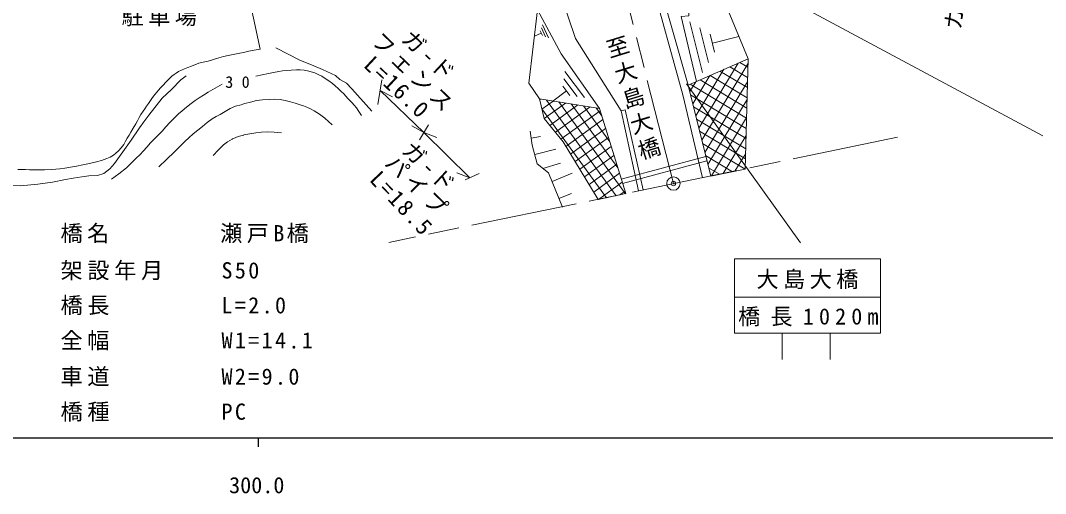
# Model space of a CAD drawing. Units: millimetres, scale not verified. Extents: x 40000 to 680000, y 20000 to 380000.
# Drawn here: x 341192 to 456789, y 198715 to 252110 of the extents above; entities that cross this region are included whole.
import ezdxf
from ezdxf.enums import TextEntityAlignment as Align

# ---------------------------------------------------------------- set-up
doc = ezdxf.new("R2010")
doc.units = ezdxf.units.MM
doc.header["$LTSCALE"] = 1000
doc.header["$PDMODE"] = 32
doc.header["$PDSIZE"] = 500
doc.linetypes.add('CHAIN', pattern=[18.5, 12, -1.5, 3.5, -1.5])
for name, color, linetype, lineweight in [('M-BGD', 7, 'Continuous', 13), ('M-BMK', 2, 'CHAIN', 13), ('M-BMK-SRVR', 3, 'Continuous', 13), ('M-OTRS', 6, 'Continuous', 13), ('M-STR-HTXT', 7, 'Continuous', 13), ('M-STR-STRC', 7, 'Continuous', 13), ('M-TTL-BAND', 7, 'Continuous', 25)]:
    doc.layers.add(name, color=color, linetype=linetype, lineweight=lineweight)
doc.styles.add('@ＭＳ 明朝', font='')
doc.styles.add('ＭＳ ゴシック', font='')
doc.styles.get('@ＭＳ 明朝').set_extended_font_data('@MS Mincho')
doc.styles.get('ＭＳ ゴシック').set_extended_font_data('MS Gothic')

msp = doc.modelspace()

# ---------------------------------------------------------------- linework, layer by layer
at = {"layer": 'M-BGD'}
for p, q in [((399808, 250933), (400048, 250409)), ((400387, 250283), (399934, 251272)), ((400060, 251611), (400727, 250157)), ((418096, 246229), (416672, 251955)), ((417816, 251266), (418784, 247373)), ((399928, 250671), (399171, 250324)), ((419473, 248517), (418960, 250578)), ((419216, 249547), (422194, 250288)), ((423226, 246830), (422307, 247384)), ((402586, 246365), (404814, 243411)), ((420525, 246597), (417351, 241333)), ((422117, 247300), (417691, 239961)), ((423235, 247219), (418031, 238588)), ((423167, 244530), (420071, 246397)), ((423196, 245680), (421189, 246890)), ((403985, 243528), (402470, 245536)), ((417342, 245192), (416671, 244079)), ((418934, 245894), (417011, 242706)), ((423108, 242230), (417835, 245409)), ((423184, 245196), (418371, 237215)), ((423137, 243380), (418953, 245903)), ((402754, 244176), (401218, 243017)), ((402354, 244707), (403155, 243644)), ((416489, 244815), (419031, 234547)), ((423079, 241080), (416717, 244916)), ((406473, 242191), (399712, 243256)), ((399738, 243148), (399855, 243233)), ((399997, 242100), (401252, 243013)), ((400256, 241051), (402649, 242793)), ((408369, 232333), (400509, 243130)), ((409440, 232561), (401906, 242910)), ((423049, 239930), (416759, 243723)), ((423132, 243174), (418711, 235842)), ((407297, 232106), (399984, 242153)), ((400884, 240271), (404046, 242573)), ((401515, 239494), (405443, 242353)), ((402147, 238717), (406555, 241926)), ((408560, 235469), (403303, 242690)), ((407640, 238431), (404700, 242470)), ((406721, 241394), (406097, 242250)), ((409461, 232565), (406473, 242191)), ((410882, 232866), (408919, 241917)), ((423020, 238780), (417099, 242350)), ((402710, 237890), (406869, 240917)), ((422991, 237630), (417439, 240977)), ((423080, 241152), (419107, 234562)), ((403232, 237033), (407182, 239908)), ((422961, 236480), (417779, 239604)), ((398788, 238831), (399836, 238998)), ((403752, 236175), (407495, 238899)), ((422930, 235330), (418119, 238232)), ((423029, 239130), (420435, 234829)), ((399184, 236979), (401584, 237589)), ((404274, 235318), (407808, 237890)), ((422977, 237108), (421764, 235096)), ((400101, 235414), (402092, 236011)), ((404795, 234460), (408121, 236882)), ((405316, 233602), (408434, 235873)), ((408952, 234206), (418483, 236762)), ((409081, 233723), (418613, 236279)), ((421478, 235039), (418459, 236859)), ((401140, 233945), (403397, 234860)), ((405837, 232745), (408747, 234864)), ((420025, 234747), (418799, 235486)), ((406396, 231915), (409061, 233855)), ((401922, 232014), (403339, 232589)), ((408794, 232423), (409374, 232846))]:
    msp.add_line(p, q, dxfattribs=at)
for points in [[(429954, 285455), (424018, 283056), (416767, 279511), (413729, 277232), (411453, 273482), (410760, 268243), (410773, 264825), (411780, 260329), (412882, 257509), (416489, 244815)], [(406473, 242191), (402176, 248348), (399509, 253307), (398199, 256181), (396400, 258698), (391231, 263149), (387274, 264138), (383318, 263958), (372264, 261413)], [(408919, 241917), (403800, 250090), (401323, 257338), (398187, 261931), (395984, 264493)], [(417430, 245231), (415687, 252560), (416550, 252632), (416442, 255185), (412270, 262846), (414500, 262162), (420542, 254322), (423250, 247800)], [(368221, 248865), (366095, 258895), (364519, 259499), (353463, 257360), (353371, 258225)], [(412882, 257509), (412179, 257233), (415882, 243717), (418103, 234361)], [(399509, 253307), (398502, 245021), (399712, 243256)], [(340882, 235307), (341336, 235284), (341757, 235273), (342194, 235265), (342541, 235261), (342901, 235256), (343382, 235252), (343882, 235256), (344731, 235297), (345612, 235380), (346209, 235455), (346828, 235550), (347516, 235677), (348230, 235821), (348975, 235980), (349748, 236160), (350324, 236322), (350912, 236528), (351289, 236697), (351663, 236911), (351956, 237127), (352237, 237382), (352553, 237730), (352835, 238126), (353029, 238471), (353224, 238833), (353428, 239171), (353648, 239517), (353916, 239965), (354180, 240439), (354369, 240792), (354567, 241157), (354776, 241514), (355009, 241875), (355207, 242155), (355414, 242446), (355620, 242754), (355838, 243072), (356018, 243307), (356206, 243551), (356374, 243789), (356556, 244030), (356768, 244259), (356998, 244490), (357290, 244812), (357587, 245153), (357799, 245383), (358029, 245613), (358262, 245818), (358517, 246014), (358756, 246177), (359012, 246333), (359331, 246504), (359672, 246663), (360057, 246812), (360462, 246957), (360745, 247060), (361039, 247169), (361321, 247274), (361617, 247370), (361985, 247454), (362371, 247535), (362956, 247709), (363561, 247906), (364080, 248037), (364626, 248151), (365175, 248262), (365746, 248379), (366323, 248503), (366925, 248629), (367559, 248749), (368221, 248865)], [(380813, 241871), (378565, 244400), (377947, 245018), (377216, 245467), (376710, 245917), (375249, 246591), (374288, 246987), (372676, 247620), (370000, 249030)], [(419031, 234547), (422932, 235330), (423250, 247800), (416489, 244815)], [(367735, 245843), (368442, 245986), (369178, 246138), (369733, 246254), (370313, 246359), (370731, 246414), (371167, 246462), (371722, 246517), (372301, 246550), (372728, 246545), (373170, 246506), (373571, 246436), (373981, 246329), (374377, 246193), (374776, 246020), (375166, 245808), (375557, 245563), (375960, 245286), (376367, 244981), (376688, 244716), (377012, 244429), (377324, 244136), (377638, 243821), (377872, 243568), (378117, 243306), (378352, 243062), (378595, 242808), (378838, 242535), (379074, 242238), (379363, 241820), (379645, 241372)], [(340051, 233486), (341202, 233457), (343144, 233650), (344805, 233850), (346267, 234145), (347139, 234310), (348120, 234452), (348900, 234570), (349887, 234614), (350580, 234835), (351257, 235351), (351788, 235970), (352716, 237266), (353675, 238583), (354595, 240001), (355093, 240683), (355663, 241438), (357150, 243347), (358231, 244337), (359267, 245419), (359866, 245856)], [(351445, 234198), (352300, 234804), (353148, 235484), (353181, 235513), (353213, 235542), (353721, 236032), (354238, 236555), (354650, 236957), (355067, 237384), (355448, 237824), (355840, 238286), (356473, 238955), (357150, 239633), (357592, 240094), (358047, 240577), (358338, 240885), (358646, 241199), (359023, 241555), (359428, 241912), (359919, 242325), (360441, 242741), (360875, 243066), (361339, 243385), (361842, 243697), (362375, 244007), (363133, 244455), (363917, 244927)], [(356790, 235573), (357654, 236406), (358543, 237282), (359113, 237858), (359712, 238451), (360167, 238878), (360656, 239305), (361184, 239724), (361735, 240159), (362253, 240594), (362814, 241013), (363251, 241260), (363713, 241508), (364261, 241847), (364837, 242182), (365439, 242421), (366067, 242604), (366267, 242658), (366500, 242722), (367145, 242904), (367819, 243065), (368501, 243151), (369219, 243194), (369844, 243211), (370489, 243176), (371052, 243069), (371631, 242918), (372175, 242765), (372735, 242592), (373098, 242461), (373472, 242316), (373884, 242138), (374301, 241929), (374613, 241739), (374927, 241524), (375211, 241312), (375498, 241082), (375918, 240717), (376345, 240327)], [(399712, 243256), (400258, 241040), (402387, 238422), (406347, 231905), (409461, 232565)], [(411418, 232980), (409374, 242017), (408919, 241917)], [(362910, 236885), (363470, 237483), (364090, 238065), (364552, 238415), (365049, 238714), (365119, 238750), (365214, 238796), (365758, 239012), (366346, 239178), (366370, 239183), (366394, 239189), (367053, 239315), (367743, 239414), (368376, 239488), (369035, 239526), (369807, 239496), (370609, 239414)], [(402313, 231049), (400749, 234911), (399454, 235918), (398914, 238040), (398663, 239622)]]:
    msp.add_lwpolyline(points, dxfattribs=at)
at = {"layer": 'M-BMK'}
for p, q in [((414826, 233703), (403180, 279749)), ((440081, 238937), (382750, 227055))]:
    msp.add_line(p, q, dxfattribs=at)
at = {"layer": 'M-BMK-SRVR'}
msp.add_circle((414826, 233703), 750, dxfattribs=at)
at = {"layer": 'M-OTRS'}
msp.add_point((414826, 233703), dxfattribs=at)
at = {"layer": 'M-STR-HTXT'}
for p, q in [((381501, 242617), (381929, 245397)), ((381764, 244218), (386692, 239469)), ((381764, 244218), (383136, 243479)), ((386692, 239469), (385321, 240208)), ((387199, 240319), (386205, 238651)), ((386692, 239469), (391870, 234367)), ((386692, 239469), (388145, 238907)), ((391870, 234367), (390417, 234930)), ((392901, 234825), (391351, 234137))]:
    msp.add_line(p, q, dxfattribs=at)
at = {"layer": 'M-STR-STRC'}
for p, q in [((456477, 239076), (412270, 262846)), ((429174, 227008), (416315, 244967)), ((438188, 216800), (438188, 225202)), ((421701, 220867), (438188, 220867)), ((421701, 216800), (438188, 216800)), ((427103, 216781), (427103, 213859)), ((432504, 216762), (432504, 213840))]:
    msp.add_line(p, q, dxfattribs=at)
msp.add_lwpolyline([(421701, 216800), (421701, 225202), (438188, 225202)], dxfattribs=at)
at = {"layer": 'M-TTL-BAND'}
for p, q in [((40000, 205000), (579000, 205000)), ((368000, 205000), (368000, 204000))]:
    msp.add_line(p, q, dxfattribs=at)

# ---------------------------------------------------------------- texts
at = {"layer": 'M-BGD', "insert": (364286, 244482), "char_height": 1320, "attachment_point": 7, "style": 'ＭＳ ゴシック'}
msp.add_mtext('\\T2.06;30', dxfattribs=at)
at = {"layer": 'M-STR-HTXT', "char_height": 1833, "attachment_point": 7}
for s, insert, rotation, style in [('\\T1.2;ガ-ドレール', (447309, 251023), 82.5, 'ＭＳ ゴシック'), ('\\T1.2;フェンス', (380570, 249620), 316.1, 'ＭＳ ゴシック'), ('\\T1.18;ガ-ド', (383958, 249814), 317.1, 'ＭＳ ゴシック'), ('\\T1.2;至大島大橋', (407048, 250012), 287.2, '@ＭＳ 明朝'), ('\\T1.2;L=16.0', (379748, 246910), 317.1, 'ＭＳ ゴシック'), ('\\T1.18;ガ-ド', (384006, 237233), 317.1, 'ＭＳ ゴシック'), ('\\T1.2;パイプ', (382071, 235781), 316.1, 'ＭＳ ゴシック'), ('\\T1.2;L=18.5', (380425, 234039), 313.5, 'ＭＳ ゴシック')]:
    msp.add_mtext(s, dxfattribs=dict(at, insert=insert, rotation=rotation, style=style))
at = {"layer": 'M-STR-HTXT', "char_height": 1833, "attachment_point": 7, "style": 'ＭＳ ゴシック'}
for s, insert in [('\\T1.2;駐車場', (352587, 251456)), ('\\T1.2;橋名\u3000\u3000\u3000\u3000瀬戸B橋', (345705, 226968)), ('\\T1.21;架設年月\u3000\u3000S50', (345705, 222787)), ('\\T1.21;橋長\u3000\u3000\u3000\u3000L=2.0', (345705, 218843)), ('\\T1.21;全幅\u3000\u3000\u3000\u3000W1=14.1', (345705, 214886)), ('\\T1.21;車道\u3000\u3000\u3000\u3000W2=9.0', (345705, 210795)), ('\\T1.21;橋種\u3000\u3000\u3000\u3000PC', (345705, 206839))]:
    msp.add_mtext(s, dxfattribs=dict(at, insert=insert))
at = {"layer": 'M-STR-STRC', "char_height": 1833, "attachment_point": 7, "style": 'ＭＳ ゴシック'}
for s, insert in [('\\T1.2;大島大橋', (424194, 221785)), ('\\T1.46;橋長1020m', (422119, 217584))]:
    msp.add_mtext(s, dxfattribs=dict(at, insert=insert))
at = {"layer": 'M-TTL-BAND', "style": 'ＭＳ ゴシック'}
msp.add_text('300.0', height=1833, dxfattribs=at).set_placement((364719, 198195), align=Align.BOTTOM_LEFT)

doc.saveas('drawing.dxf')
